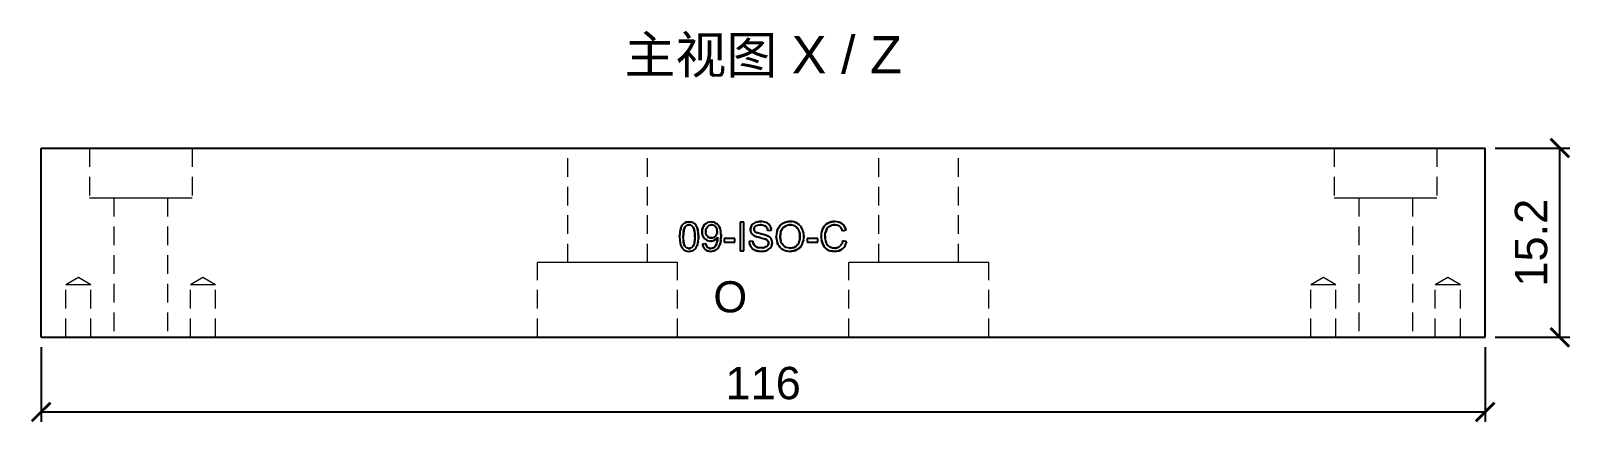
# Model space of a CAD drawing. Header units: millimetres. Extents: x 34 to 678, y 77 to 273.
# Drawn here: x 102.2 to 225.8, y 175.6 to 207 of the extents above; entities that cross this region are included whole.
import ezdxf
from ezdxf.enums import TextEntityAlignment as Align

# ---------------------------------------------------------------- set-up
doc = ezdxf.new("R2010")
doc.units = ezdxf.units.MM
doc.linetypes.add('WP_HIDDEN', pattern=[2.3, 1.5, -0.8])
for name, color, linetype, lineweight in [('ANNOTATIONS', 7, 'CONTINUOUS', 18), ('DIMENSIONS', 7, 'CONTINUOUS', 18), ('HIDDEN', 7, 'WP_HIDDEN', 13), ('VISIBLE', 7, 'CONTINUOUS', 25)]:
    doc.layers.add(name, color=color, linetype=linetype, lineweight=lineweight)
doc.styles.add('CJK', font='Arial Unicode.ttf')
doc.styles.add('OpenSansCondensed-Light', font='OpenSansCondensed-Light.ttf')
doc.dimstyles.new('EZDXF', dxfattribs={"dimtxt": 0.25, "dimasz": 0.175, "dimexe": 0.375, "dimexo": 0.125, "dimgap": 0.1, "dimtad": 1, "dimlfac": 100, "dimzin": 12, "dimdsep": 46, "dimtxsty": 'OpenSansCondensed-Light', "dimblk": 'ARCHTICK', "dimcen": 2.5, "dimazin": 3, "dimtfac": 0.5, "dimtmove": 2, "dimatfit": 3})

# ---------------------------------------------------------------- blocks, each defined once
blk = doc.blocks.new('_ARCHTICK')
at = {"color": 0, "linetype": 'BYBLOCK', "const_width": 0.15}
blk.add_lwpolyline([(-0.5, -0.5), (0.5, 0.5)], dxfattribs=at)

msp = doc.modelspace()

# ---------------------------------------------------------------- linework, layer by layer
at = {"layer": 'HIDDEN'}
for p, q in [((106.875, 197.6), (106.875, 193.6)), ((115.125, 197.6), (115.125, 193.6)), ((145.3, 188.4), (145.3, 197.6)), ((151.7, 188.4), (151.7, 197.6)), ((170.3, 188.4), (170.3, 197.6)), ((176.7, 188.4), (176.7, 197.6)), ((206.875, 197.6), (206.875, 193.6)), ((215.125, 197.6), (215.125, 193.6)), ((108.85, 193.6), (108.85, 182.4)), ((113.15, 193.6), (113.15, 182.4)), ((208.85, 193.6), (208.85, 182.4)), ((213.15, 193.6), (213.15, 182.4)), ((142.875, 182.4), (142.875, 188.4)), ((154.125, 182.4), (154.125, 188.4)), ((167.875, 182.4), (167.875, 188.4)), ((179.125, 182.4), (179.125, 188.4)), ((106, 187.20386), (104.995, 186.6)), ((107.005, 186.6), (106, 187.20386)), ((116, 187.20386), (114.995, 186.6)), ((117.005, 186.6), (116, 187.20386)), ((206, 187.20386), (204.995, 186.6)), ((207.005, 186.6), (206, 187.20386)), ((216, 187.20386), (214.995, 186.6)), ((217.005, 186.6), (216, 187.20386)), ((104.995, 182.4), (104.995, 186.6)), ((107.005, 182.4), (107.005, 186.6)), ((114.995, 182.4), (114.995, 186.6)), ((117.005, 182.4), (117.005, 186.6)), ((204.995, 182.4), (204.995, 186.6)), ((207.005, 182.4), (207.005, 186.6)), ((214.995, 182.4), (214.995, 186.6)), ((217.005, 182.4), (217.005, 186.6))]:
    msp.add_line(p, q, dxfattribs=at)
for points in [[(106.875, 197.6), (106.97842, 197.6), (107.2835, 197.6), (107.77495, 197.6), (108.4281, 197.6), (109.21023, 197.6), (110.0821, 197.6), (111, 197.6), (111.9179, 197.6), (112.78977, 197.6), (113.5719, 197.6), (114.22505, 197.6), (114.7165, 197.6), (115.02158, 197.6), (115.125, 197.6)], [(151.7, 197.6), (151.61977, 197.6), (151.3831, 197.6), (151.00186, 197.6), (150.49517, 197.6), (149.88843, 197.6), (149.21207, 197.6), (148.5, 197.6), (147.78793, 197.6), (147.11157, 197.6), (146.50483, 197.6), (145.99814, 197.6), (145.6169, 197.6), (145.38023, 197.6), (145.3, 197.6)], [(176.7, 197.6), (176.61977, 197.6), (176.3831, 197.6), (176.00186, 197.6), (175.49517, 197.6), (174.88843, 197.6), (174.21207, 197.6), (173.5, 197.6), (172.78793, 197.6), (172.11157, 197.6), (171.50483, 197.6), (170.99814, 197.6), (170.6169, 197.6), (170.38023, 197.6), (170.3, 197.6)], [(206.875, 197.6), (206.97842, 197.6), (207.2835, 197.6), (207.77495, 197.6), (208.4281, 197.6), (209.21023, 197.6), (210.0821, 197.6), (211, 197.6), (211.9179, 197.6), (212.78977, 197.6), (213.5719, 197.6), (214.22505, 197.6), (214.7165, 197.6), (215.02158, 197.6), (215.125, 197.6)], [(106.875, 193.6), (106.97842, 193.6), (107.2835, 193.6), (107.77495, 193.6), (108.4281, 193.6), (109.21023, 193.6), (110.0821, 193.6), (111, 193.6), (111.9179, 193.6), (112.78977, 193.6), (113.5719, 193.6), (114.22505, 193.6), (114.7165, 193.6), (115.02158, 193.6), (115.125, 193.6)], [(108.85, 193.6), (108.9039, 193.6), (109.06292, 193.6), (109.31906, 193.6), (109.6595, 193.6), (110.06715, 193.6), (110.52158, 193.6), (111, 193.6), (111.47842, 193.6), (111.93285, 193.6), (112.3405, 193.6), (112.68094, 193.6), (112.93708, 193.6), (113.0961, 193.6), (113.15, 193.6)], [(206.875, 193.6), (206.97842, 193.6), (207.2835, 193.6), (207.77495, 193.6), (208.4281, 193.6), (209.21023, 193.6), (210.0821, 193.6), (211, 193.6), (211.9179, 193.6), (212.78977, 193.6), (213.5719, 193.6), (214.22505, 193.6), (214.7165, 193.6), (215.02158, 193.6), (215.125, 193.6)], [(208.85, 193.6), (208.9039, 193.6), (209.06292, 193.6), (209.31906, 193.6), (209.6595, 193.6), (210.06715, 193.6), (210.52158, 193.6), (211, 193.6), (211.47842, 193.6), (211.93285, 193.6), (212.3405, 193.6), (212.68094, 193.6), (212.93708, 193.6), (213.0961, 193.6), (213.15, 193.6)], [(160.55455, 191.67658), (160.59402, 191.68358)], [(160.86948, 191.69631), (161.01972, 191.67973)], [(161.049, 191.67431), (161.14956, 191.64925), (161.24364, 191.61536)], [(163.12585, 191.69943), (163.16664, 191.7)], [(163.28605, 191.69449), (163.40802, 191.67656), (163.52486, 191.64617)], [(166.67354, 191.69591), (166.75478, 191.69842)], [(166.80272, 191.69756), (166.99728, 191.67414)], [(154.51905, 189.54047), (154.46529, 189.61854), (154.41869, 189.70798), (154.37926, 189.80878), (154.347, 189.92096), (154.30399, 190.17943), (154.28965, 190.48339)], [(154.29413, 190.66406), (154.31776, 190.90415), (154.3617, 191.10571)], [(154.38986, 191.18881), (154.45879, 191.334)], [(154.48112, 191.37005), (154.54847, 191.45816), (154.62584, 191.5323)], [(154.58256, 190.43709), (154.58555, 190.3153)], [(154.62584, 191.5323), (154.70768, 191.58797)], [(155.00251, 191.43081), (154.93102, 191.41736), (154.86575, 191.3908), (154.80673, 191.35115), (154.75394, 191.2984)], [(154.77735, 191.62106), (154.83569, 191.64086)], [(154.87222, 191.65015), (154.92279, 191.65957)], [(155.04588, 191.66836), (155.08635, 191.66745)], [(155.10555, 191.66636), (155.12629, 191.66468)], [(155.35142, 191.2764), (155.30021, 191.33098), (155.24493, 191.37388), (155.18558, 191.4051), (155.12215, 191.42462)], [(155.21374, 191.65122), (155.29668, 191.62734), (155.37337, 191.59321)], [(155.37337, 191.59321), (155.44644, 191.54734)], [(155.46465, 191.53348), (155.53216, 191.47125)], [(155.49509, 190.15107), (155.50918, 190.43538)], [(155.60593, 191.37647), (155.6793, 191.23929)], [(155.75959, 190.99055), (155.77957, 190.87551)], [(155.7828, 190.85048), (155.7947, 190.72316)], [(155.7947, 190.72316), (155.8007, 190.59289)], [(155.80192, 190.52401), (155.80211, 190.48339)], [(156.29097, 190.33467), (156.19771, 190.45738), (156.13363, 190.59953)], [(156.29967, 191.4532), (156.41027, 191.54733), (156.53401, 191.61457), (156.67091, 191.65491), (156.82096, 191.66836)], [(156.47537, 191.21335), (156.43913, 191.148), (156.41203, 191.07669), (156.38529, 190.91619)], [(156.38546, 190.83538), (156.41016, 190.697), (156.46707, 190.57863)], [(156.77591, 191.42537), (156.65879, 191.38416), (156.5532, 191.3065)], [(156.93529, 191.42541), (156.85577, 191.43263)], [(156.91755, 191.66259), (157.02167, 191.64237), (157.12115, 191.60761)], [(157.11216, 191.34317), (157.05375, 191.38259), (156.99115, 191.41063)], [(157.22083, 191.22056), (157.16981, 191.28866)], [(157.221, 190.57892), (157.26708, 190.67676), (157.29344, 190.79115)], [(157.2754, 191.09446), (157.2364, 191.19311)], [(157.36448, 191.43863), (157.42786, 191.36211), (157.48239, 191.27544)], [(157.53527, 191.15952), (157.57312, 191.02829)], [(157.58113, 190.9897), (157.6028, 190.84116), (157.61449, 190.67192)], [(159.97788, 191.14004), (159.99485, 191.22061), (160.02334, 191.29852)], [(160.02458, 190.82337), (159.9808, 190.96006)], [(160.10298, 190.70522), (160.05392, 190.77053)], [(160.15915, 190.64983), (160.11643, 190.69051)], [(160.13551, 191.46767), (160.20977, 191.53342), (160.29733, 191.58848)], [(160.20581, 190.61316), (160.19097, 190.62411)], [(160.21971, 190.60344), (160.20583, 190.61315)], [(160.26829, 191.07983), (160.27803, 191.00247)], [(160.31693, 191.24176), (160.27865, 191.15853)], [(160.41184, 190.50693), (160.30152, 190.55458)], [(160.30477, 191.59236), (160.36322, 191.61931)], [(160.36322, 191.61931), (160.52682, 191.67076)], [(160.73567, 191.42636), (160.62884, 191.41597), (160.53655, 191.39576), (160.45883, 191.36571), (160.39565, 191.32584)], [(160.65847, 190.43244), (160.42901, 190.50075)], [(160.52586, 190.78987), (160.78181, 190.71793)], [(160.76112, 191.42733), (160.73569, 191.42636)], [(161.13536, 191.36152), (161.0042, 191.40781), (160.84181, 191.42722)], [(160.86075, 190.6998), (160.98725, 190.66945)], [(161.01207, 190.66318), (161.11998, 190.63429)], [(161.12204, 190.63371), (161.13923, 190.62879)], [(161.36086, 191.02325), (161.33952, 191.11292), (161.30654, 191.19153), (161.26192, 191.25908), (161.20567, 191.31556)], [(161.22686, 190.60182), (161.33461, 190.56091)], [(161.24364, 191.61536), (161.33644, 191.56894), (161.41786, 191.51272), (161.48792, 191.44672), (161.54661, 191.37093)], [(161.38173, 190.53777), (161.49198, 190.46935)], [(161.51087, 190.45491), (161.57885, 190.39275), (161.63362, 190.32439)], [(161.54661, 191.37093), (161.59042, 191.29393), (161.62373, 191.21236)], [(161.64095, 191.15185), (161.66051, 191.00547)], [(162.05603, 190.46915), (162.07015, 190.70418), (162.11251, 190.91638)], [(162.36612, 191.3733), (162.39476, 191.40241)], [(163.12752, 191.43491), (163.00156, 191.42001), (162.88305, 191.38674), (162.77201, 191.33511), (162.66844, 191.26511)], [(163.37336, 191.41025), (163.24893, 191.43207)], [(163.41369, 191.39847), (163.40226, 191.40206)], [(163.58194, 191.31951), (163.50017, 191.36434)], [(163.55011, 191.63774), (163.64998, 191.59719), (163.74568, 191.54654)], [(163.71573, 191.21076), (163.65241, 191.26896), (163.58194, 191.31951)], [(163.74724, 191.1758), (163.72295, 191.20316)], [(163.82526, 191.06389), (163.80083, 191.10376)], [(163.93423, 190.76034), (163.9339, 190.76205)], [(163.97341, 191.36227), (164.06374, 191.24796), (164.13883, 191.11859)], [(164.13883, 191.11859), (164.197, 190.97965), (164.23892, 190.83188)], [(164.24322, 190.81182), (164.27198, 190.58197)], [(165.66224, 190.42734), (165.65999, 190.51661)], [(165.66052, 190.56143), (165.66988, 190.70374), (165.69088, 190.83827)], [(165.69647, 190.86422), (165.76225, 191.07102)], [(165.98571, 190.68055), (165.9764, 190.51819)], [(166.00622, 190.80638), (165.98975, 190.7122)], [(166.30152, 191.30765), (166.22179, 191.24139)], [(166.51277, 191.40648), (166.45052, 191.38648)], [(166.91837, 191.4181), (166.74845, 191.43579)], [(167.13448, 191.3203), (167.01047, 191.3898)], [(167.0458, 191.66248), (167.14487, 191.62988), (167.23741, 191.58685)], [(167.32309, 191.07106), (167.27583, 191.16065), (167.22148, 191.23685)], [(167.55399, 191.28862), (167.62006, 191.16341), (167.6708, 191.02287)], [(155.04588, 189.3), (154.88718, 189.31503), (154.74647, 189.36012), (154.62376, 189.43527), (154.51905, 189.54047)], [(154.74025, 189.69112), (154.79102, 189.6365), (154.84564, 189.59351), (154.90411, 189.56216), (154.96642, 189.54245)], [(155.12534, 189.54248), (155.18767, 189.56229), (155.24616, 189.59379), (155.30079, 189.63698), (155.35158, 189.69186)], [(155.37976, 189.37763), (155.30346, 189.34286), (155.22059, 189.31834)], [(155.4675, 189.43685), (155.39658, 189.3872)], [(155.61189, 189.59948), (155.54475, 189.51124), (155.4675, 189.43685)], [(155.49229, 190.12422), (155.49444, 190.14453)], [(155.68525, 189.73757), (155.61911, 189.61074)], [(155.70298, 189.78153), (155.68525, 189.73757)], [(155.76635, 190.01743), (155.71826, 189.82446)], [(155.79742, 190.29918), (155.77977, 190.10394)], [(156.17909, 189.68973), (156.14594, 189.80572)], [(156.23587, 189.57481), (156.20508, 189.62974)], [(156.77825, 190.12584), (156.63982, 190.13889), (156.51246, 190.17805), (156.39618, 190.24331), (156.29097, 190.33467)], [(156.42413, 189.82956), (156.45062, 189.75257), (156.48449, 189.68793)], [(156.58342, 189.32443), (156.47771, 189.36234)], [(156.54094, 189.62116), (156.5972, 189.58093), (156.66135, 189.55309)], [(156.70604, 189.30346), (156.63753, 189.31256)], [(156.78616, 189.3), (156.70605, 189.30346)], [(156.81338, 189.53453), (156.93878, 189.55592)], [(156.98616, 189.32335), (156.86671, 189.30354)], [(156.95012, 190.1485), (156.86973, 190.13203)], [(157.026, 190.17465), (156.97264, 190.15513)], [(156.98088, 189.57219), (157.02268, 189.59426)], [(157.16458, 189.39381), (157.09989, 189.36169)], [(157.28016, 190.36012), (157.18208, 190.26615)], [(157.22968, 189.8407), (157.24428, 189.87624)], [(157.40311, 189.61082), (157.32423, 189.51605), (157.23309, 189.43764)], [(157.33197, 190.43118), (157.28794, 190.36954)], [(157.31507, 190.14385), (157.33355, 190.37423)], [(157.33355, 190.37423), (157.33299, 190.40371)], [(157.48345, 189.75008), (157.42858, 189.64905)], [(157.50449, 189.79808), (157.48345, 189.75008)], [(157.61494, 190.4286), (157.59705, 190.18197)], [(159.90189, 189.92986), (159.88385, 190.08471)], [(159.96863, 189.74102), (159.9206, 189.85857)], [(160.26788, 189.42974), (160.15469, 189.50706), (160.05942, 189.60245)], [(160.42859, 189.36052), (160.34502, 189.39176)], [(160.38918, 189.70598), (160.50244, 189.6441)], [(160.43261, 189.35924), (160.43061, 189.35987)], [(160.47846, 189.34587), (160.47845, 189.34587)], [(160.53078, 189.33321), (160.51117, 189.33765)], [(160.55309, 189.32857), (160.54747, 189.32969)], [(160.56155, 189.32692), (160.55596, 189.328)], [(160.57859, 189.61568), (160.58957, 189.61231)], [(160.66134, 189.31164), (160.62183, 189.31681)], [(160.67738, 189.59119), (160.68696, 189.58947)], [(160.68699, 189.58947), (160.8584, 189.57528)], [(160.78452, 189.30188), (160.75401, 189.30347)], [(160.83333, 190.38937), (160.7979, 190.39805)], [(160.9524, 190.35918), (160.83334, 190.38936)], [(160.8584, 189.57528), (160.9539, 189.57941)], [(161.12932, 190.30845), (160.95822, 190.35766)], [(160.98854, 189.58315), (161.04383, 189.59197)], [(161.1308, 189.32752), (161.06112, 189.3142)], [(161.08374, 189.60077), (161.08881, 189.60205)], [(161.31958, 189.39097), (161.16362, 189.33552)], [(161.16849, 189.62749), (161.27749, 189.68361)], [(161.30171, 190.22485), (161.29012, 190.23284)], [(161.29444, 189.69577), (161.31151, 189.70941)], [(161.37854, 189.42071), (161.31958, 189.39097)], [(161.40802, 190.09837), (161.371, 190.15985)], [(161.42812, 189.90486), (161.43428, 189.96922)], [(161.57779, 189.58281), (161.51391, 189.51656), (161.43976, 189.4584)], [(161.63362, 190.32439), (161.67584, 190.25008), (161.706, 190.17034), (161.72409, 190.08515), (161.73013, 189.99453)], [(161.68627, 189.76524), (161.67866, 189.74694)], [(161.70843, 189.83143), (161.70843, 189.83143)], [(161.72548, 189.91796), (161.71486, 189.85712)], [(162.13507, 190.01702), (162.08839, 190.17553), (162.06221, 190.33892)], [(162.5797, 189.45821), (162.45857, 189.54453), (162.35307, 189.64529), (162.26318, 189.76048), (162.18893, 189.89011)], [(162.41256, 190.14239), (162.44476, 190.04661), (162.48638, 189.95826), (162.53743, 189.87736), (162.59789, 189.80389)], [(162.76465, 189.36834), (162.67013, 189.40863), (162.5797, 189.45821)], [(162.62638, 189.77481), (162.73393, 189.68716), (162.85252, 189.62272), (162.98214, 189.58151), (163.12281, 189.5635)], [(162.94329, 189.31958), (162.79551, 189.3575)], [(163.16506, 189.3), (163.08393, 189.30249)], [(163.27792, 189.30512), (163.24641, 189.30264)], [(163.34577, 189.31335), (163.31221, 189.30878)], [(163.90536, 189.56778), (163.80378, 189.48908)], [(163.83095, 189.93942), (163.87682, 190.03318)], [(164.05547, 189.73742), (163.95861, 189.61908)], [(164.13171, 189.8648), (164.09222, 189.79393)], [(164.23763, 190.158), (164.19335, 190.00686), (164.13171, 189.8648)], [(164.26987, 190.37672), (164.24456, 190.19011)], [(164.27192, 190.40998), (164.26987, 190.37673)], [(165.68264, 190.2389), (165.66488, 190.38561)], [(165.88542, 189.70415), (165.88071, 189.71117)], [(165.89629, 189.68847), (165.89083, 189.69628)], [(166.0111, 189.55485), (165.90271, 189.6795)], [(165.98052, 190.39241), (165.99953, 190.23188), (166.03399, 190.08481)], [(166.06262, 190.00165), (166.13902, 189.85436)], [(166.43824, 189.33151), (166.27877, 189.38073), (166.14015, 189.45267)], [(166.14787, 189.84159), (166.23278, 189.74497)], [(166.33078, 189.67179), (166.40228, 189.63364)], [(167.16137, 189.71134), (167.22077, 189.76819), (167.273, 189.83398)], [(167.28249, 189.84808), (167.33673, 189.94685), (167.3794, 190.06005)], [(167.69495, 190.01931), (167.65449, 189.90244), (167.60542, 189.7956), (167.54773, 189.6988), (167.48142, 189.61204)], [(167.71035, 190.07521), (167.69976, 190.03589)], [(154.125, 188.4), (153.98397, 188.4), (153.56795, 188.4), (152.8978, 188.4), (152.00713, 188.4), (150.9406, 188.4), (149.75168, 188.4), (148.5, 188.4), (147.24832, 188.4), (146.0594, 188.4), (144.99287, 188.4), (144.1022, 188.4), (143.43205, 188.4), (143.01603, 188.4), (142.875, 188.4)], [(151.7, 188.4), (151.61977, 188.4), (151.3831, 188.4), (151.00186, 188.4), (150.49517, 188.4), (149.88843, 188.4), (149.21207, 188.4), (148.5, 188.4), (147.78793, 188.4), (147.11157, 188.4), (146.50483, 188.4), (145.99814, 188.4), (145.6169, 188.4), (145.38023, 188.4), (145.3, 188.4)], [(179.125, 188.4), (178.98397, 188.4), (178.56795, 188.4), (177.8978, 188.4), (177.00713, 188.4), (175.9406, 188.4), (174.75168, 188.4), (173.5, 188.4), (172.24832, 188.4), (171.0594, 188.4), (169.99287, 188.4), (169.1022, 188.4), (168.43205, 188.4), (168.01603, 188.4), (167.875, 188.4)], [(176.7, 188.4), (176.61977, 188.4), (176.3831, 188.4), (176.00186, 188.4), (175.49517, 188.4), (174.88843, 188.4), (174.21207, 188.4), (173.5, 188.4), (172.78793, 188.4), (172.11157, 188.4), (171.50483, 188.4), (170.99814, 188.4), (170.6169, 188.4), (170.38023, 188.4), (170.3, 188.4)], [(107.005, 186.6), (106.9798, 186.6), (106.90547, 186.6), (106.78574, 186.6), (106.62661, 186.6), (106.43605, 186.6), (106.22363, 186.6), (106, 186.6), (105.77637, 186.6), (105.56395, 186.6), (105.37339, 186.6), (105.21426, 186.6), (105.09453, 186.6), (105.0202, 186.6), (104.995, 186.6)], [(117.005, 186.6), (116.9798, 186.6), (116.90547, 186.6), (116.78574, 186.6), (116.62661, 186.6), (116.43605, 186.6), (116.22363, 186.6), (116, 186.6), (115.77637, 186.6), (115.56395, 186.6), (115.37339, 186.6), (115.21426, 186.6), (115.09453, 186.6), (115.0202, 186.6), (114.995, 186.6)], [(207.005, 186.6), (206.9798, 186.6), (206.90547, 186.6), (206.78574, 186.6), (206.62661, 186.6), (206.43605, 186.6), (206.22363, 186.6), (206, 186.6), (205.77637, 186.6), (205.56395, 186.6), (205.37339, 186.6), (205.21426, 186.6), (205.09453, 186.6), (205.0202, 186.6), (204.995, 186.6)], [(217.005, 186.6), (216.9798, 186.6), (216.90547, 186.6), (216.78574, 186.6), (216.62661, 186.6), (216.43605, 186.6), (216.22363, 186.6), (216, 186.6), (215.77637, 186.6), (215.56395, 186.6), (215.37339, 186.6), (215.21426, 186.6), (215.09453, 186.6), (215.0202, 186.6), (214.995, 186.6)], [(107.005, 182.4), (106.9798, 182.4), (106.90547, 182.4), (106.78574, 182.4), (106.62661, 182.4), (106.43605, 182.4), (106.22363, 182.4), (106, 182.4), (105.77637, 182.4), (105.56395, 182.4), (105.37339, 182.4), (105.21426, 182.4), (105.09453, 182.4), (105.0202, 182.4), (104.995, 182.4)], [(108.85, 182.4), (108.9039, 182.4), (109.06292, 182.4), (109.31906, 182.4), (109.6595, 182.4), (110.06715, 182.4), (110.52158, 182.4), (111, 182.4), (111.47842, 182.4), (111.93285, 182.4), (112.3405, 182.4), (112.68094, 182.4), (112.93708, 182.4), (113.0961, 182.4), (113.15, 182.4)], [(117.005, 182.4), (116.9798, 182.4), (116.90547, 182.4), (116.78574, 182.4), (116.62661, 182.4), (116.43605, 182.4), (116.22363, 182.4), (116, 182.4), (115.77637, 182.4), (115.56395, 182.4), (115.37339, 182.4), (115.21426, 182.4), (115.09453, 182.4), (115.0202, 182.4), (114.995, 182.4)], [(154.125, 182.4), (153.98397, 182.4), (153.56795, 182.4), (152.8978, 182.4), (152.00713, 182.4), (150.9406, 182.4), (149.75168, 182.4), (148.5, 182.4), (147.24832, 182.4), (146.0594, 182.4), (144.99287, 182.4), (144.1022, 182.4), (143.43205, 182.4), (143.01603, 182.4), (142.875, 182.4)], [(179.125, 182.4), (178.98397, 182.4), (178.56795, 182.4), (177.8978, 182.4), (177.00713, 182.4), (175.9406, 182.4), (174.75168, 182.4), (173.5, 182.4), (172.24832, 182.4), (171.0594, 182.4), (169.99287, 182.4), (169.1022, 182.4), (168.43205, 182.4), (168.01603, 182.4), (167.875, 182.4)], [(207.005, 182.4), (206.9798, 182.4), (206.90547, 182.4), (206.78574, 182.4), (206.62661, 182.4), (206.43605, 182.4), (206.22363, 182.4), (206, 182.4), (205.77637, 182.4), (205.56395, 182.4), (205.37339, 182.4), (205.21426, 182.4), (205.09453, 182.4), (205.0202, 182.4), (204.995, 182.4)], [(208.85, 182.4), (208.9039, 182.4), (209.06292, 182.4), (209.31906, 182.4), (209.6595, 182.4), (210.06715, 182.4), (210.52158, 182.4), (211, 182.4), (211.47842, 182.4), (211.93285, 182.4), (212.3405, 182.4), (212.68094, 182.4), (212.93708, 182.4), (213.0961, 182.4), (213.15, 182.4)], [(217.005, 182.4), (216.9798, 182.4), (216.90547, 182.4), (216.78574, 182.4), (216.62661, 182.4), (216.43605, 182.4), (216.22363, 182.4), (216, 182.4), (215.77637, 182.4), (215.56395, 182.4), (215.37339, 182.4), (215.21426, 182.4), (215.09453, 182.4), (215.0202, 182.4), (214.995, 182.4)]]:
    msp.add_lwpolyline(points, dxfattribs=at)
at = {"layer": 'VISIBLE'}
for p, q in [((103, 182.4), (103, 197.6)), ((103, 197.6), (219, 197.6)), ((219, 182.4), (219, 197.6)), ((159.4472, 191.65887), (159.14028, 191.65887)), ((159.14028, 191.65887), (159.14028, 189.33955)), ((159.4472, 189.33955), (159.4472, 191.65887)), ((161.36625, 190.98332), (161.66051, 191.00547)), ((167.36862, 190.95168), (167.6708, 191.02287)), ((156.40804, 189.90119), (156.13434, 189.87587)), ((158.73685, 190.32202), (157.86196, 190.32202)), ((157.86196, 190.32202), (157.86196, 190.03566)), ((157.86196, 190.03566), (158.73685, 190.03566)), ((158.73685, 190.03566), (158.73685, 190.32202)), ((159.14028, 189.33955), (159.4472, 189.33955)), ((160.17337, 190.11002), (159.88385, 190.08471)), ((165.39736, 190.32202), (164.52248, 190.32202)), ((164.52248, 190.32202), (164.52248, 190.03566)), ((164.52248, 190.03566), (165.39736, 190.03566)), ((165.39736, 190.03566), (165.39736, 190.32202)), ((167.71035, 190.07521), (167.40343, 190.15274)), ((103, 182.4), (219, 182.4))]:
    msp.add_line(p, q, dxfattribs=at)
for points in [[(160.78879, 191.69842), (160.67532, 191.69356), (160.56639, 191.67884), (160.46228, 191.65412), (160.36322, 191.61931)], [(160.52682, 191.67076), (160.55455, 191.67658)], [(160.59402, 191.68358), (160.78879, 191.69842)], [(161.24364, 191.61536), (161.14009, 191.65207), (161.0295, 191.67801), (160.91226, 191.69337), (160.78879, 191.69842)], [(160.78879, 191.69842), (160.86948, 191.69631)], [(161.01972, 191.67973), (161.049, 191.67431)], [(163.16664, 191.7), (163.05084, 191.69524), (162.93827, 191.68059), (162.82961, 191.65562), (162.72552, 191.62004), (162.62663, 191.57378), (162.5335, 191.51697), (162.44656, 191.44996), (162.36612, 191.3733)], [(162.39476, 191.40241), (162.54937, 191.52767), (162.72276, 191.61892), (162.91492, 191.67618), (163.12585, 191.69943)], [(163.74568, 191.54654), (163.61215, 191.61395), (163.4706, 191.662), (163.3218, 191.69059), (163.16664, 191.7)], [(163.16664, 191.7), (163.28605, 191.69449)], [(166.75478, 191.69842), (166.60559, 191.68979), (166.46169, 191.66366), (166.32374, 191.61982), (166.19235, 191.5584)], [(166.19235, 191.5584), (166.30542, 191.61248), (166.4233, 191.65342), (166.54601, 191.68123), (166.67354, 191.69591)], [(167.34015, 191.52123), (167.21267, 191.5997), (167.07161, 191.65518), (166.91842, 191.68782), (166.75478, 191.69842)], [(166.75478, 191.69842), (166.80272, 191.69756)], [(166.99728, 191.67414), (167.0458, 191.66248)], [(154.37429, 191.14548), (154.33567, 191.0027), (154.30939, 190.84325), (154.29441, 190.66944), (154.28965, 190.48339)], [(154.28965, 190.48339), (154.29413, 190.66406)], [(154.28965, 190.48339), (154.30103, 190.21043), (154.33892, 189.95593), (154.36977, 189.8382), (154.40962, 189.72865), (154.45921, 189.62885), (154.51905, 189.54047)], [(154.3617, 191.10571), (154.37429, 191.14548)], [(154.62584, 191.5323), (154.5466, 191.45606), (154.47828, 191.36569), (154.42089, 191.26187), (154.37429, 191.14548)], [(154.37429, 191.14548), (154.38986, 191.18881)], [(154.45879, 191.334), (154.48112, 191.37005)], [(154.72947, 191.26651), (154.6651, 191.13807), (154.61912, 190.96473), (154.59153, 190.74651), (154.58233, 190.48339)], [(154.58233, 190.48339), (154.58954, 190.71865), (154.61363, 190.93379), (154.65882, 191.12026), (154.69072, 191.19922), (154.72947, 191.26651)], [(154.58233, 190.48339), (154.58256, 190.43709)], [(154.71602, 189.7232), (154.68052, 189.78508), (154.6514, 189.85977), (154.61042, 190.04011), (154.58877, 190.25115), (154.58233, 190.48339)], [(155.04588, 191.66836), (154.92628, 191.66008), (154.81585, 191.63484), (154.71547, 191.59225), (154.62584, 191.5323)], [(154.70768, 191.58797), (154.77735, 191.62106)], [(154.72947, 191.26651), (154.79257, 191.33884), (154.86612, 191.391), (154.94974, 191.42229), (155.04272, 191.43263)], [(154.75394, 191.2984), (154.72947, 191.26651)], [(154.83569, 191.64086), (154.87222, 191.65015)], [(154.92279, 191.65957), (155.04588, 191.66836)], [(155.04272, 191.43263), (155.00251, 191.43081)], [(155.12215, 191.42462), (155.04272, 191.43263)], [(155.04272, 191.43263), (155.13869, 191.42076), (155.22662, 191.38501), (155.30577, 191.32582), (155.37574, 191.24436)], [(155.37337, 191.59321), (155.29968, 191.62624), (155.22041, 191.64973), (155.04588, 191.66836)], [(155.08635, 191.66745), (155.10555, 191.66636)], [(155.12629, 191.66468), (155.21374, 191.65122)], [(155.37574, 191.24436), (155.35142, 191.2764)], [(155.60593, 191.37647), (155.50207, 191.5013), (155.44079, 191.55143), (155.37337, 191.59321)], [(155.50943, 190.48339), (155.50107, 190.74572), (155.47601, 190.95999), (155.43423, 191.1262), (155.37574, 191.24436)], [(155.37574, 191.24436), (155.41127, 191.1826), (155.44041, 191.10793), (155.48138, 190.92739), (155.503, 190.71602), (155.50943, 190.48339)], [(155.50943, 190.48339), (155.50298, 190.25154), (155.48131, 190.04084), (155.44032, 189.86068), (155.41121, 189.78599), (155.37574, 189.72399)], [(155.44644, 191.54734), (155.46465, 191.53348)], [(155.50918, 190.43538), (155.50943, 190.48339)], [(155.53216, 191.47125), (155.60593, 191.37647)], [(155.7499, 191.03158), (155.6883, 191.21827), (155.60593, 191.37647)], [(155.6793, 191.23929), (155.7499, 191.03158)], [(155.71826, 189.82446), (155.75648, 189.96686), (155.78252, 190.1256), (155.79738, 190.29846), (155.80211, 190.48339)], [(155.80211, 190.48339), (155.78979, 190.78501), (155.7499, 191.03158)], [(155.7499, 191.03158), (155.75959, 190.99055)], [(155.77957, 190.87551), (155.7828, 190.85048)], [(155.7947, 190.72316), (155.7947, 190.72316)], [(155.80211, 190.48339), (155.79742, 190.29918)], [(155.8007, 190.59289), (155.80192, 190.52401)], [(156.29967, 191.4532), (156.20761, 191.33534), (156.14233, 191.20004), (156.10401, 191.04921), (156.09163, 190.88523)], [(156.09163, 190.88523), (156.10463, 191.05303), (156.14364, 191.20363), (156.20865, 191.33701), (156.29967, 191.4532)], [(156.09163, 190.88523), (156.10351, 190.72626), (156.14024, 190.58012), (156.20277, 190.449), (156.29097, 190.33467)], [(156.13363, 190.59953), (156.10213, 190.73538), (156.09163, 190.88523)], [(156.82096, 191.66836), (156.67236, 191.65518), (156.53485, 191.61491), (156.4102, 191.54728), (156.29967, 191.4532)], [(156.38431, 190.87574), (156.39287, 190.99189), (156.41901, 191.09816), (156.4631, 191.19364), (156.52512, 191.27759)], [(156.38529, 190.91619), (156.38431, 190.87574)], [(156.38431, 190.87574), (156.38546, 190.83538)], [(156.518, 190.51582), (156.45925, 190.59064), (156.41739, 190.67595), (156.39249, 190.77123), (156.38431, 190.87574)], [(156.46707, 190.57863), (156.518, 190.51582)], [(156.52512, 191.27759), (156.47537, 191.21335)], [(156.518, 190.51582), (156.58874, 190.45526), (156.6673, 190.412), (156.75368, 190.38604), (156.84786, 190.37739)], [(156.84786, 190.37739), (156.75399, 190.38598), (156.66741, 190.41195), (156.58863, 190.45534), (156.518, 190.51582)], [(156.52512, 191.27759), (156.59797, 191.34495), (156.67761, 191.3936), (156.76371, 191.4229), (156.85577, 191.43263)], [(156.5532, 191.3065), (156.52512, 191.27759)], [(156.85577, 191.43263), (156.77591, 191.42537)], [(157.23467, 191.54654), (157.13861, 191.59979), (157.0374, 191.63793), (156.93139, 191.66078), (156.82096, 191.66836)], [(156.82096, 191.66836), (156.91755, 191.66259)], [(156.84786, 190.37739), (156.94234, 190.38604), (157.02802, 190.412), (157.10489, 190.45526), (157.17297, 190.51582)], [(157.17297, 190.51582), (157.10491, 190.45527), (157.02775, 190.41188), (156.94188, 190.38595), (156.84786, 190.37739)], [(156.85577, 191.43263), (156.94422, 191.42363), (157.02632, 191.39651), (157.10162, 191.35136), (157.16981, 191.28866)], [(156.99115, 191.41063), (156.93529, 191.42541)], [(157.16981, 191.28866), (157.11216, 191.34317)], [(157.12115, 191.60761), (157.23467, 191.54654)], [(157.16981, 191.28866), (157.22747, 191.20938), (157.26832, 191.11753), (157.29245, 191.01389), (157.30033, 190.89947)], [(157.30033, 190.89947), (157.29266, 190.78556), (157.26916, 190.68298), (157.22931, 190.59279), (157.17297, 190.51582)], [(157.17297, 190.51582), (157.221, 190.57892)], [(157.2364, 191.19311), (157.22083, 191.22056)], [(157.51945, 191.19927), (157.46566, 191.30469), (157.40021, 191.39807), (157.32314, 191.47882), (157.23467, 191.54654)], [(157.23467, 191.54654), (157.36448, 191.43863)], [(157.30033, 190.89947), (157.2941, 191.0018), (157.2754, 191.09446)], [(157.29344, 190.79115), (157.30033, 190.89947)], [(157.48239, 191.27544), (157.51945, 191.19927)], [(157.61674, 190.54667), (157.61141, 190.73559), (157.59443, 190.90955), (157.56426, 191.06532), (157.51945, 191.19927)], [(157.51945, 191.19927), (157.53527, 191.15952)], [(157.52024, 189.83869), (157.56454, 189.99072), (157.59447, 190.1613), (157.6114, 190.3475), (157.61674, 190.54667)], [(157.57312, 191.02829), (157.58113, 190.9897)], [(157.61449, 190.67192), (157.61674, 190.54667)], [(157.61674, 190.54667), (157.61494, 190.4286)], [(160.07212, 191.38754), (160.02861, 191.30999), (159.99742, 191.22931), (159.97868, 191.14567), (159.97245, 191.05926)], [(159.97245, 191.05926), (159.97788, 191.14004)], [(159.97245, 191.05926), (159.97751, 190.98148), (159.99277, 190.90734), (160.01826, 190.83698), (160.05392, 190.77053)], [(159.9808, 190.96006), (159.97245, 191.05926)], [(160.02334, 191.29852), (160.07212, 191.38754)], [(160.05392, 190.77053), (160.02458, 190.82337)], [(160.05392, 190.77053), (160.10031, 190.70827), (160.15722, 190.6515), (160.2244, 190.60027), (160.30152, 190.55458)], [(160.36322, 191.61931), (160.27389, 191.57554), (160.19534, 191.52231), (160.12798, 191.4596), (160.07212, 191.38754)], [(160.07212, 191.38754), (160.13551, 191.46767)], [(160.11643, 190.69051), (160.10298, 190.70522)], [(160.19097, 190.62411), (160.15915, 190.64983)], [(160.20583, 190.61315), (160.20581, 190.61316)], [(160.30152, 190.55458), (160.21971, 190.60344)], [(160.26829, 191.07983), (160.27628, 191.14933), (160.30031, 191.21365), (160.34022, 191.27254), (160.39565, 191.32584)], [(160.27865, 191.15853), (160.26829, 191.07983)], [(160.35847, 190.87416), (160.31903, 190.91725), (160.29082, 190.96597), (160.27391, 191.02021), (160.26829, 191.07983)], [(160.27803, 191.00247), (160.30809, 190.93332), (160.35847, 190.87416)], [(160.29733, 191.58848), (160.30477, 191.59236)], [(160.30152, 190.55458), (160.48549, 190.48182), (160.74924, 190.40982)], [(160.39565, 191.32584), (160.31693, 191.24176)], [(160.82123, 190.70883), (160.53082, 190.78814), (160.42676, 190.83048), (160.35847, 190.87416)], [(160.35847, 190.87416), (160.42317, 190.83228), (160.52586, 190.78987)], [(160.39565, 191.32584), (160.47121, 191.37161), (160.56516, 191.40346), (160.67585, 191.42194), (160.80145, 191.42788)], [(160.42901, 190.50075), (160.41184, 190.50693)], [(160.73569, 191.42636), (160.73567, 191.42636)], [(160.80145, 191.42788), (160.76112, 191.42733)], [(160.78181, 190.71793), (160.82123, 190.70883)], [(160.80145, 191.42788), (160.9237, 191.42125), (161.03275, 191.40075), (161.12716, 191.36565), (161.20567, 191.31556)], [(160.84181, 191.42722), (160.80145, 191.42788)], [(161.33461, 190.56091), (161.1243, 190.63307), (160.82123, 190.70883)], [(160.82123, 190.70883), (160.86075, 190.6998)], [(160.98725, 190.66945), (161.01207, 190.66318)], [(161.11998, 190.63429), (161.12204, 190.63371)], [(161.20567, 191.31556), (161.13536, 191.36152)], [(161.13923, 190.62879), (161.22686, 190.60182)], [(161.20567, 191.31556), (161.26751, 191.25205), (161.31485, 191.17506), (161.34768, 191.0852), (161.36625, 190.98332)], [(161.54661, 191.37093), (161.48767, 191.447), (161.41731, 191.51317), (161.33583, 191.56929), (161.24364, 191.61536)], [(161.63362, 190.32439), (161.57803, 190.39362), (161.50932, 190.45613), (161.42798, 190.51188), (161.33461, 190.56091)], [(161.33461, 190.56091), (161.38173, 190.53777)], [(161.36625, 190.98332), (161.36086, 191.02325)], [(161.49198, 190.46935), (161.51087, 190.45491)], [(161.66051, 191.00547), (161.6505, 191.10445), (161.62819, 191.19853), (161.59354, 191.28743), (161.54661, 191.37093)], [(161.62373, 191.21236), (161.64095, 191.15185)], [(162.36612, 191.3733), (162.29059, 191.28392), (162.22569, 191.18622), (162.17166, 191.08088), (162.12845, 190.96872), (162.09581, 190.85062), (162.07326, 190.72745), (162.05603, 190.46915)], [(162.05603, 190.46915), (162.0643, 190.31877), (162.08924, 190.17179), (162.13085, 190.02875), (162.18893, 189.89011)], [(162.06221, 190.33892), (162.05603, 190.46915)], [(162.11251, 190.91638), (162.15681, 191.04606), (162.21384, 191.16544), (162.28361, 191.27452), (162.36612, 191.3733)], [(162.60738, 191.21193), (162.55232, 191.15128), (162.5046, 191.08126), (162.46422, 191.00187), (162.43118, 190.91312), (162.38713, 190.7075), (162.37245, 190.4644)], [(162.37245, 190.4644), (162.38484, 190.68915), (162.42531, 190.89376), (162.45758, 190.98623), (162.49853, 191.07075), (162.54844, 191.14629), (162.60738, 191.21193)], [(162.37245, 190.4644), (162.38247, 190.29548), (162.41256, 190.14239)], [(162.59789, 189.80389), (162.49699, 189.9395), (162.42634, 190.09699), (162.38547, 190.27315), (162.37245, 190.4644)], [(162.60738, 191.21193), (162.72992, 191.30947), (162.86515, 191.37987), (163.01183, 191.42196), (163.16823, 191.43579)], [(162.66844, 191.26511), (162.60738, 191.21193)], [(163.16823, 191.43579), (163.12752, 191.43491)], [(163.24893, 191.43207), (163.16823, 191.43579)], [(163.16823, 191.43579), (163.27958, 191.4286), (163.38591, 191.40685), (163.48681, 191.37046), (163.58194, 191.31951)], [(163.40226, 191.40206), (163.37336, 191.41025)], [(163.50017, 191.36434), (163.41369, 191.39847)], [(163.52486, 191.64617), (163.55011, 191.63774)], [(163.58194, 191.31951), (163.66873, 191.25529), (163.74447, 191.17907), (163.80891, 191.09116), (163.86196, 190.99202)], [(163.72295, 191.20316), (163.71573, 191.21076)], [(163.95768, 190.49763), (163.94503, 190.29628), (163.90495, 190.11112), (163.83491, 189.94642), (163.78823, 189.87305), (163.73382, 189.80626)], [(164.13883, 191.11859), (164.06392, 191.24769), (163.97317, 191.36254), (163.86687, 191.46231), (163.74568, 191.54654)], [(163.74568, 191.54654), (163.86725, 191.46201), (163.97341, 191.36227)], [(163.80083, 191.10376), (163.74724, 191.1758)], [(163.86196, 190.99202), (163.82526, 191.06389)], [(163.9339, 190.76205), (163.90395, 190.88156), (163.86196, 190.99202)], [(163.86196, 190.99202), (163.90436, 190.88026), (163.93425, 190.76022), (163.9519, 190.63248), (163.95768, 190.49763)], [(163.87682, 190.03318), (163.9122, 190.13547), (163.93747, 190.24698), (163.95263, 190.36769), (163.95768, 190.49763)], [(163.95768, 190.49763), (163.95182, 190.63339), (163.93423, 190.76034)], [(164.13171, 189.8648), (164.19463, 190.01043), (164.23916, 190.16479), (164.26548, 190.32697), (164.27409, 190.49604)], [(164.27409, 190.49604), (164.26592, 190.66276), (164.24093, 190.82268), (164.19865, 190.97489), (164.13883, 191.11859)], [(164.23892, 190.83188), (164.24322, 190.81182)], [(164.27409, 190.49604), (164.27192, 190.40998)], [(164.27198, 190.58197), (164.27409, 190.49604)], [(165.79842, 191.14865), (165.73689, 191.00527), (165.69365, 190.8514), (165.66825, 190.68813), (165.65999, 190.51661)], [(165.65999, 190.51661), (165.66052, 190.56143)], [(165.65999, 190.51661), (165.66753, 190.35438), (165.69039, 190.19633), (165.72874, 190.04299), (165.7826, 189.89486)], [(165.69088, 190.83827), (165.69647, 190.86422)], [(165.76225, 191.07102), (165.79842, 191.14865)], [(166.19235, 191.5584), (166.0718, 191.4802), (165.9656, 191.38542), (165.87438, 191.27461), (165.79842, 191.14865)], [(165.79842, 191.14865), (165.87495, 191.27541), (165.96612, 191.38596), (166.07192, 191.48029), (166.19235, 191.5584)], [(165.9764, 190.51819), (165.99458, 190.74417), (166.04918, 190.96355)], [(166.06262, 190.00165), (166.02434, 190.11878), (165.99743, 190.24431), (165.98158, 190.37765), (165.9764, 190.51819)], [(165.9764, 190.51819), (165.98052, 190.39241)], [(165.98975, 190.7122), (165.98571, 190.68055)], [(166.04918, 190.96355), (166.00622, 190.80638)], [(166.04918, 190.96355), (166.09204, 191.06564), (166.14848, 191.15731), (166.2184, 191.23808), (166.30152, 191.30765)], [(166.22179, 191.24139), (166.12002, 191.11518), (166.04918, 190.96355)], [(166.30152, 191.30765), (166.39796, 191.36427), (166.50512, 191.40435), (166.62225, 191.42804), (166.74845, 191.43579)], [(166.45052, 191.38648), (166.37285, 191.35168), (166.30152, 191.30765)], [(166.74845, 191.43579), (166.62559, 191.42847), (166.51277, 191.40648)], [(166.74845, 191.43579), (166.85841, 191.42876), (166.95982, 191.40735), (167.05202, 191.37122), (167.13448, 191.3203)], [(167.01047, 191.3898), (166.91837, 191.4181)], [(167.13448, 191.3203), (167.20793, 191.25254), (167.27139, 191.1678), (167.32487, 191.06711), (167.36862, 190.95168)], [(167.22148, 191.23685), (167.13448, 191.3203)], [(167.23741, 191.58685), (167.34015, 191.52123)], [(167.36862, 190.95168), (167.32309, 191.07106)], [(167.6708, 191.02287), (167.61621, 191.17207), (167.54292, 191.30584), (167.45076, 191.42262), (167.34015, 191.52123)], [(167.34015, 191.52123), (167.45751, 191.41536), (167.55399, 191.28862)], [(154.51905, 189.54047), (154.62407, 189.43503), (154.74822, 189.35932), (154.88972, 189.31452), (155.04588, 189.3)], [(154.58555, 190.3153), (154.60028, 190.11615), (154.62693, 189.95108), (154.66551, 189.8201), (154.71602, 189.7232)], [(154.71602, 189.7232), (154.74025, 189.69112)], [(155.04588, 189.53415), (154.9512, 189.54609), (154.86425, 189.58203), (154.78573, 189.64148), (154.71602, 189.7232)], [(154.96642, 189.54245), (155.04588, 189.53415)], [(155.37574, 189.72399), (155.30605, 189.64195), (155.22753, 189.58224), (155.14058, 189.54615), (155.04588, 189.53415)], [(155.04588, 189.53415), (155.12534, 189.54248)], [(155.04588, 189.3), (155.16612, 189.30832), (155.27704, 189.33369), (155.37774, 189.37653), (155.4675, 189.43685)], [(155.22059, 189.31834), (155.04588, 189.3)], [(155.35158, 189.69186), (155.37574, 189.72399)], [(155.37574, 189.72399), (155.41521, 189.79471), (155.44779, 189.88499), (155.47348, 189.99482), (155.49229, 190.12422)], [(155.39658, 189.3872), (155.37976, 189.37763)], [(155.4675, 189.43685), (155.54667, 189.51342), (155.61484, 189.60403), (155.67199, 189.70799), (155.71826, 189.82446)], [(155.49444, 190.14453), (155.49509, 190.15107)], [(155.61911, 189.61074), (155.61189, 189.59948)], [(155.68525, 189.73757), (155.68525, 189.73757)], [(155.71826, 189.82446), (155.70298, 189.78153)], [(155.77977, 190.10394), (155.76635, 190.01743)], [(156.13434, 189.87587), (156.15975, 189.74882), (156.20257, 189.63486), (156.26322, 189.53529), (156.3416, 189.45109)], [(156.14594, 189.80572), (156.13434, 189.87587)], [(156.20508, 189.62974), (156.17909, 189.68973)], [(156.3416, 189.45109), (156.28434, 189.50903), (156.23587, 189.57481)], [(156.29097, 190.33467), (156.3956, 190.24372), (156.51242, 190.17807), (156.64044, 190.13877), (156.77825, 190.12584)], [(156.3416, 189.45109), (156.43502, 189.38443), (156.5409, 189.33711), (156.65833, 189.30914), (156.78616, 189.3)], [(156.47771, 189.36234), (156.40646, 189.40188), (156.3416, 189.45109)], [(156.54094, 189.62116), (156.49532, 189.67203), (156.45803, 189.73603), (156.429, 189.81264), (156.40804, 189.90119)], [(156.40804, 189.90119), (156.42413, 189.82956)], [(156.48449, 189.68793), (156.54094, 189.62116)], [(156.79249, 189.53415), (156.71961, 189.53952), (156.65324, 189.55577), (156.59362, 189.58299), (156.54094, 189.62116)], [(156.63753, 189.31256), (156.58342, 189.32443)], [(156.66135, 189.55309), (156.7239, 189.53888), (156.79249, 189.53415)], [(156.70605, 189.30346), (156.70604, 189.30346)], [(156.77825, 190.12584), (156.86283, 190.13112), (156.94451, 190.14699), (157.02315, 190.17346), (157.09862, 190.21048)], [(156.86973, 190.13203), (156.77825, 190.12584)], [(156.78616, 189.3), (156.90916, 189.30845), (157.02509, 189.33412), (157.13325, 189.37722), (157.23309, 189.43764)], [(156.86671, 189.30354), (156.78616, 189.3)], [(157.02268, 189.59426), (156.91548, 189.54912), (156.79249, 189.53415)], [(156.79249, 189.53415), (156.81338, 189.53453)], [(156.93878, 189.55592), (156.98088, 189.57219)], [(156.97264, 190.15513), (156.95012, 190.1485)], [(157.09989, 189.36169), (156.98616, 189.32335)], [(157.18484, 189.75485), (157.11268, 189.6645), (157.02268, 189.59426)], [(157.02268, 189.59426), (157.11266, 189.66447), (157.18484, 189.75485)], [(157.09862, 190.21048), (157.026, 190.17465)], [(157.09862, 190.21048), (157.23075, 190.30781), (157.28528, 190.36627), (157.33197, 190.43118)], [(157.18208, 190.26615), (157.09862, 190.21048)], [(157.23309, 189.43764), (157.16458, 189.39381)], [(157.29084, 190.02617), (157.24339, 189.87396), (157.18484, 189.75485)], [(157.18484, 189.75485), (157.22968, 189.8407)], [(157.23309, 189.43764), (157.3235, 189.51531), (157.40154, 189.60861), (157.46708, 189.71674), (157.52024, 189.83869)], [(157.24428, 189.87624), (157.29084, 190.02617)], [(157.28794, 190.36954), (157.28016, 190.36012)], [(157.33355, 190.37423), (157.32288, 190.19864), (157.29084, 190.02617)], [(157.29084, 190.02617), (157.31507, 190.14385)], [(157.33197, 190.43118), (157.33355, 190.37423)], [(157.33299, 190.40371), (157.33197, 190.43118)], [(157.42858, 189.64905), (157.40311, 189.61082)], [(157.48345, 189.75008), (157.48345, 189.75008)], [(157.52024, 189.83869), (157.50449, 189.79808)], [(157.59705, 190.18197), (157.56589, 189.99672), (157.52024, 189.83869)], [(159.88385, 190.08471), (159.89409, 189.972), (159.91871, 189.86469), (159.95778, 189.76318), (160.01121, 189.66783)], [(159.9206, 189.85857), (159.90189, 189.92986)], [(160.01121, 189.66783), (159.96863, 189.74102)], [(160.01121, 189.66783), (160.07756, 189.58135), (160.15553, 189.50636), (160.24483, 189.44314), (160.34502, 189.39176)], [(160.05942, 189.60245), (160.01121, 189.66783)], [(160.26908, 189.82446), (160.2073, 189.95244), (160.17337, 190.11002)], [(160.17337, 190.11002), (160.20758, 189.95162), (160.26908, 189.82446)], [(160.34502, 189.39176), (160.26788, 189.42974)], [(160.50244, 189.6441), (160.36562, 189.72312), (160.31219, 189.771), (160.26908, 189.82446)], [(160.26908, 189.82446), (160.32165, 189.76137), (160.38918, 189.70598)], [(160.34502, 189.39176), (160.46079, 189.35076), (160.58797, 189.32214), (160.72559, 189.30542), (160.87264, 189.3)], [(160.43061, 189.35987), (160.42859, 189.36052)], [(160.47845, 189.34587), (160.43261, 189.35924)], [(160.51117, 189.33765), (160.47846, 189.34587)], [(160.8584, 189.57528), (160.67127, 189.59234), (160.50244, 189.6441)], [(160.50244, 189.6441), (160.57859, 189.61568)], [(160.54747, 189.32969), (160.53078, 189.33321)], [(160.55596, 189.328), (160.55309, 189.32857)], [(160.62183, 189.31681), (160.56155, 189.32692)], [(160.58957, 189.61231), (160.67738, 189.59119)], [(160.74924, 190.40982), (160.65847, 190.43244)], [(160.75401, 189.30347), (160.66134, 189.31164)], [(160.68696, 189.58947), (160.68699, 189.58947)], [(160.74924, 190.40982), (161.00372, 190.34551), (161.16216, 190.2967)], [(160.7979, 190.39805), (160.74924, 190.40982)], [(160.87264, 189.3), (160.78452, 189.30188)], [(160.83334, 190.38936), (160.83333, 190.38937)], [(161.16849, 189.62749), (161.02302, 189.58821), (160.8584, 189.57528)], [(160.87264, 189.3), (160.99258, 189.30558), (161.10728, 189.32248), (161.21639, 189.35091), (161.31958, 189.39097)], [(161.06112, 189.3142), (160.87264, 189.3)], [(160.95822, 190.35766), (160.9524, 190.35918)], [(160.9539, 189.57941), (160.98854, 189.58315)], [(161.04383, 189.59197), (161.08374, 189.60077)], [(161.08881, 189.60205), (161.16849, 189.62749)], [(161.16216, 190.2967), (161.12932, 190.30845)], [(161.16362, 189.33552), (161.1308, 189.32752)], [(161.16216, 190.2967), (161.28648, 190.23524), (161.371, 190.15985)], [(161.29012, 190.23284), (161.16216, 190.2967)], [(161.36862, 189.77067), (161.28537, 189.68911), (161.16849, 189.62749)], [(161.27749, 189.68361), (161.29444, 189.69577)], [(161.371, 190.15985), (161.30171, 190.22485)], [(161.31151, 189.70941), (161.36862, 189.77067)], [(161.31958, 189.39097), (161.4124, 189.44058), (161.49436, 189.4996), (161.56504, 189.56801), (161.62413, 189.64568)], [(161.43428, 189.96922), (161.41785, 189.86574), (161.36862, 189.77067)], [(161.36862, 189.77067), (161.40627, 189.83576), (161.42812, 189.90486)], [(161.371, 190.15985), (161.41848, 190.0714), (161.43428, 189.96922)], [(161.43976, 189.4584), (161.37854, 189.42071)], [(161.43428, 189.96922), (161.42771, 190.03666), (161.40802, 190.09837)], [(161.62413, 189.64568), (161.57779, 189.58281)], [(161.62413, 189.64568), (161.67035, 189.72857), (161.70354, 189.81448), (161.72348, 189.9032), (161.73013, 189.99453)], [(161.67866, 189.74694), (161.62413, 189.64568)], [(161.73013, 189.99453), (161.72415, 190.08475), (161.70611, 190.16997), (161.67592, 190.24992), (161.63362, 190.32439)], [(161.70843, 189.83143), (161.68627, 189.76524)], [(161.71486, 189.85712), (161.70843, 189.83143)], [(161.73013, 189.99453), (161.72548, 189.91796)], [(162.18893, 189.89011), (162.13507, 190.01702)], [(162.18893, 189.89011), (162.26292, 189.76088), (162.35299, 189.64537), (162.45881, 189.54433), (162.5797, 189.45821)], [(162.5797, 189.45821), (162.71379, 189.38864), (162.85665, 189.3391), (163.0074, 189.30967), (163.16506, 189.3)], [(162.59789, 189.80389), (162.62638, 189.77481)], [(163.16348, 189.56262), (163.00212, 189.57741), (162.85268, 189.62265), (162.71742, 189.69859), (162.59789, 189.80389)], [(162.79551, 189.3575), (162.76465, 189.36834)], [(163.08393, 189.30249), (162.94329, 189.31958)], [(163.12281, 189.5635), (163.16348, 189.56262)], [(163.16348, 189.56262), (163.32905, 189.57785), (163.4793, 189.62353), (163.61422, 189.69967), (163.73382, 189.80626)], [(163.73382, 189.80626), (163.61435, 189.69976), (163.47823, 189.62308), (163.32714, 189.57748), (163.16348, 189.56262)], [(163.16506, 189.3), (163.31306, 189.30889), (163.45668, 189.33572), (163.59527, 189.38057), (163.72828, 189.44318)], [(163.24641, 189.30264), (163.16506, 189.3)], [(163.31221, 189.30878), (163.27792, 189.30512)], [(163.72828, 189.44318), (163.54199, 189.36099), (163.34577, 189.31335)], [(163.72828, 189.44318), (163.85163, 189.5234), (163.96034, 189.62089), (164.05379, 189.73501), (164.13171, 189.8648)], [(163.80378, 189.48908), (163.72828, 189.44318)], [(163.73382, 189.80626), (163.83095, 189.93942)], [(163.95861, 189.61908), (163.90536, 189.56778)], [(164.09222, 189.79393), (164.05547, 189.73742)], [(164.24456, 190.19011), (164.23763, 190.158)], [(164.26987, 190.37673), (164.26987, 190.37672)], [(165.66488, 190.38561), (165.66224, 190.42734)], [(165.7826, 189.89486), (165.72265, 190.06341), (165.68264, 190.2389)], [(165.7826, 189.89486), (165.84985, 189.76047), (165.93193, 189.64124), (166.02881, 189.53836), (166.14015, 189.45267)], [(165.88071, 189.71117), (165.7826, 189.89486)], [(165.89083, 189.69628), (165.88542, 189.70415)], [(165.90271, 189.6795), (165.89629, 189.68847)], [(166.14015, 189.45267), (166.0111, 189.55485)], [(166.03399, 190.08481), (166.06262, 190.00165)], [(166.33078, 189.67179), (166.24542, 189.73367), (166.17215, 189.80961), (166.11121, 189.89916), (166.06262, 190.00165)], [(166.13902, 189.85436), (166.14787, 189.84159)], [(166.14015, 189.45267), (166.27043, 189.38417), (166.41684, 189.3365), (166.57739, 189.30887), (166.75003, 189.3)], [(166.23278, 189.74497), (166.33078, 189.67179)], [(166.72472, 189.56262), (166.62073, 189.56943), (166.52023, 189.58992), (166.4235, 189.62409), (166.33078, 189.67179)], [(166.40228, 189.63364), (166.55861, 189.58038), (166.72472, 189.56262)], [(166.75003, 189.3), (166.58691, 189.30788), (166.43824, 189.33151)], [(167.16137, 189.71134), (167.06657, 189.64601), (166.96171, 189.59942), (166.84747, 189.57173), (166.72472, 189.56262)], [(166.72472, 189.56262), (166.84871, 189.57192), (166.96282, 189.5998), (167.06704, 189.64628), (167.16137, 189.71134)], [(166.75003, 189.3), (166.92097, 189.31193), (167.08133, 189.34864), (167.22924, 189.41089), (167.36309, 189.49855)], [(167.36309, 189.49855), (167.23074, 189.41168), (167.08444, 189.34964), (166.92421, 189.31241), (166.75003, 189.3)], [(167.40343, 190.15274), (167.36567, 190.01848), (167.31297, 189.89916), (167.24489, 189.79636), (167.16137, 189.71134)], [(167.273, 189.83398), (167.28249, 189.84808)], [(167.36309, 189.49855), (167.48106, 189.61162), (167.57823, 189.74692), (167.65444, 189.9023), (167.71035, 190.07521)], [(167.48142, 189.61204), (167.36309, 189.49855)], [(167.3794, 190.06005), (167.40343, 190.15274)], [(167.69976, 190.03589), (167.69495, 190.01931)]]:
    msp.add_lwpolyline(points, dxfattribs=at)

# ---------------------------------------------------------------- texts
at = {"layer": 'ANNOTATIONS', "style": 'CJK'}
msp.add_text('主视图 X / Z', height=3, dxfattribs=at).set_placement((161, 203.6), align=Align.CENTER)
msp.add_text('O', height=2.5, dxfattribs=at).set_placement((157, 184.4))

# ---------------------------------------------------------------- dimensions: what is measured, and where the dimension line sits
at = {"layer": 'DIMENSIONS'}
msp.add_linear_dim(base=(225, 182.4), p1=(219, 182.4), p2=(219, 197.6), angle=90, dimstyle='EZDXF', override={"dimtxt": 2.6, "dimasz": 1.5, "dimexe": 0.8, "dimexo": 0.8, "dimgap": 1, "dimdec": 4, "dimlfac": 1, "dimzin": 8, "dimtxsty": 'CJK', "dimclrd": 7, "dimclre": 7, "dimclrt": 7}, dxfattribs=at).render()
msp.add_linear_dim(base=(103, 176.4), p1=(103, 182.4), p2=(219, 182.4), dimstyle='EZDXF', override={"dimtxt": 2.6, "dimasz": 1.5, "dimexe": 0.8, "dimexo": 0.8, "dimgap": 1, "dimdec": 4, "dimlfac": 1, "dimzin": 8, "dimtxsty": 'CJK', "dimclrd": 7, "dimclre": 7, "dimclrt": 7}, dxfattribs=at).render()

doc.saveas('drawing.dxf')
